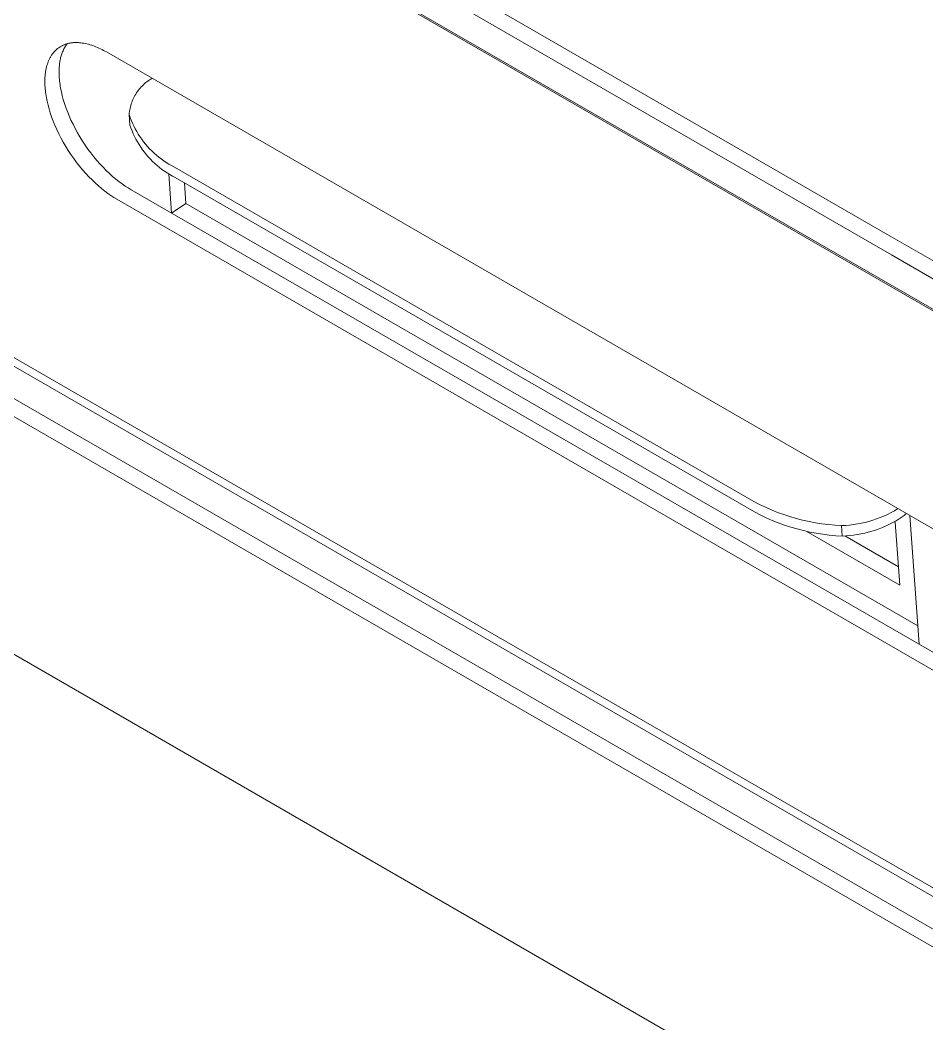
# Model space of a CAD drawing. Header units: inches. Extents: x -8 to 201, y -1 to 136.
# Drawn here: x 160.771 to 162.493, y 60.115 to 62.022 of the extents above; entities that cross this region are included whole.
import ezdxf

# ---------------------------------------------------------------- set-up
doc = ezdxf.new("R2010")
doc.units = ezdxf.units.IN
doc.layers.add('ZANO_R', color=7, linetype='Continuous', lineweight=0)

msp = doc.modelspace()

# ---------------------------------------------------------------- linework, layer by layer
at = {"layer": 'ZANO_R'}
for p, q in [((182.21152, 48.43115), (141.44177, 71.96957)), ((162.42298, 61.61173), (159.47709, 63.31254)), ((159.47963, 63.27675), (162.42552, 61.57594)), ((162.74042, 61.3362), (160.62902, 62.55522)), ((162.74654, 61.32981), (160.63513, 62.54883)), ((162.5169, 60.28794), (159.57101, 61.98875)), ((160.86735, 61.97871), (160.86864, 61.97889)), ((160.86864, 61.97889), (160.86994, 61.97905)), ((160.86994, 61.97905), (160.87126, 61.97918)), ((160.87126, 61.97918), (160.87258, 61.97929)), ((160.87258, 61.97929), (160.87391, 61.97937)), ((160.87391, 61.97937), (160.87525, 61.97943)), ((160.87525, 61.97943), (160.8766, 61.97946)), ((160.8766, 61.97946), (160.87796, 61.97946)), ((160.87796, 61.97946), (160.87933, 61.97944)), ((160.87933, 61.97944), (160.88071, 61.97939)), ((160.88071, 61.97939), (160.88209, 61.97932)), ((160.88209, 61.97932), (160.88348, 61.97923)), ((160.88348, 61.97923), (160.88627, 61.97897)), ((160.88627, 61.97897), (160.88909, 61.97861)), ((160.83355, 61.95932), (160.83434, 61.9603)), ((160.83434, 61.9603), (160.83515, 61.96126)), ((160.83515, 61.96126), (160.83598, 61.96219)), ((160.83598, 61.96219), (160.83682, 61.9631)), ((160.83682, 61.9631), (160.83769, 61.96399)), ((160.83769, 61.96399), (160.83857, 61.96486)), ((160.83857, 61.96486), (160.83948, 61.9657)), ((160.83948, 61.9657), (160.8404, 61.96652)), ((160.8404, 61.96652), (160.84134, 61.96732)), ((160.84134, 61.96732), (160.84229, 61.96809)), ((160.84229, 61.96809), (160.84327, 61.96884)), ((160.84327, 61.96884), (160.84426, 61.96956)), ((160.84426, 61.96956), (160.84527, 61.97026)), ((160.84527, 61.97026), (160.8463, 61.97094)), ((160.8463, 61.97094), (160.84734, 61.97159)), ((160.84734, 61.97159), (160.8484, 61.97221)), ((160.8484, 61.97221), (160.84947, 61.97281)), ((160.84947, 61.97281), (160.85057, 61.97339)), ((160.85034, 61.95832), (160.85104, 61.96023)), ((160.85057, 61.97339), (160.85167, 61.97393)), ((160.85104, 61.96023), (160.85178, 61.96211)), ((160.85167, 61.97393), (160.8528, 61.97446)), ((160.85178, 61.96211), (160.85257, 61.96395)), ((160.85257, 61.96395), (160.8534, 61.96576)), ((160.8528, 61.97446), (160.85393, 61.97495)), ((160.8534, 61.96576), (160.85427, 61.96752)), ((160.85393, 61.97495), (160.85509, 61.97543)), ((160.85427, 61.96752), (160.85519, 61.96925)), ((160.85509, 61.97543), (160.85625, 61.97587)), ((160.85519, 61.96925), (160.85616, 61.97093)), ((160.85616, 61.97093), (160.85717, 61.97257)), ((160.85625, 61.97587), (160.85743, 61.97629)), ((160.85717, 61.97257), (160.85822, 61.97417)), ((160.85743, 61.97629), (160.85863, 61.97668)), ((160.85822, 61.97417), (160.85932, 61.97572)), ((160.85863, 61.97668), (160.85984, 61.97705)), ((160.85932, 61.97572), (160.86046, 61.97723)), ((160.85984, 61.97705), (160.86106, 61.97739)), ((160.86106, 61.97739), (160.86229, 61.97771)), ((160.86229, 61.97771), (160.86354, 61.978)), ((160.86354, 61.978), (160.86479, 61.97826)), ((160.86479, 61.97826), (160.86606, 61.9785)), ((160.86606, 61.9785), (160.86735, 61.97871)), ((160.88909, 61.97861), (160.89193, 61.97815)), ((160.89193, 61.97815), (160.89479, 61.9776)), ((160.89479, 61.9776), (160.89766, 61.97697)), ((160.89766, 61.97697), (160.90054, 61.97624)), ((160.90054, 61.97624), (160.90343, 61.97543)), ((160.90343, 61.97543), (160.90633, 61.97453)), ((160.90633, 61.97453), (160.90922, 61.97355)), ((160.90922, 61.97355), (160.91212, 61.97249)), ((160.91212, 61.97249), (160.91501, 61.97136)), ((160.91501, 61.97136), (160.9179, 61.97016)), ((160.9179, 61.97016), (160.92078, 61.96888)), ((160.92078, 61.96888), (160.92365, 61.96753)), ((160.92365, 61.96753), (160.92651, 61.96613)), ((160.92651, 61.96613), (160.92935, 61.96465)), ((160.92935, 61.96465), (160.93218, 61.96312)), ((160.93218, 61.96312), (160.93498, 61.96154)), ((160.93498, 61.96154), (162.50797, 61.05337)), ((159.57355, 61.95296), (162.51944, 60.25215)), ((160.8227, 61.93844), (160.82358, 61.94104)), ((160.82358, 61.94104), (160.82406, 61.94231)), ((160.82406, 61.94231), (160.82455, 61.94357)), ((160.82455, 61.94357), (160.82506, 61.94481)), ((160.82506, 61.94481), (160.8256, 61.94604)), ((160.8256, 61.94604), (160.82615, 61.94724)), ((160.82615, 61.94724), (160.82672, 61.94844)), ((160.82672, 61.94844), (160.82732, 61.94961)), ((160.82732, 61.94961), (160.82793, 61.95077)), ((160.82793, 61.95077), (160.82856, 61.9519)), ((160.82856, 61.9519), (160.82922, 61.95302)), ((160.82922, 61.95302), (160.82989, 61.95412)), ((160.82989, 61.95412), (160.83058, 61.9552)), ((160.83058, 61.9552), (160.83129, 61.95626)), ((160.83129, 61.95626), (160.83203, 61.95731)), ((160.83203, 61.95731), (160.83278, 61.95832)), ((160.83278, 61.95832), (160.83355, 61.95932)), ((160.84603, 61.93979), (160.84634, 61.94195)), ((160.84634, 61.94195), (160.84669, 61.94409)), ((160.84669, 61.94409), (160.84708, 61.9462)), ((160.84708, 61.9462), (160.84752, 61.94829)), ((160.84752, 61.94829), (160.84799, 61.95036)), ((160.84799, 61.95036), (160.84852, 61.95239)), ((160.84852, 61.95239), (160.84908, 61.9544)), ((160.84908, 61.9544), (160.84969, 61.95638)), ((160.84969, 61.95638), (160.85034, 61.95832)), ((160.81866, 61.9189), (160.81901, 61.92181)), ((160.81901, 61.92181), (160.81943, 61.9247)), ((160.81943, 61.9247), (160.81993, 61.92754)), ((160.81993, 61.92754), (160.8205, 61.93034)), ((160.8205, 61.93034), (160.82116, 61.93309)), ((160.82116, 61.93309), (160.82189, 61.93579)), ((160.82189, 61.93579), (160.8227, 61.93844)), ((160.84501, 61.92192), (160.84503, 61.92647)), ((160.84513, 61.91733), (160.84501, 61.92192)), ((160.84503, 61.92647), (160.84521, 61.93097)), ((160.84521, 61.93097), (160.84535, 61.9332)), ((160.84535, 61.9332), (160.84554, 61.93542)), ((160.84554, 61.93542), (160.84577, 61.93761)), ((160.84577, 61.93761), (160.84603, 61.93979)), ((160.81797, 61.90693), (160.81804, 61.90996)), ((160.81797, 61.90388), (160.81797, 61.90693)), ((160.81803, 61.90081), (160.81797, 61.90388)), ((160.81804, 61.90996), (160.81817, 61.91296)), ((160.81817, 61.91296), (160.81838, 61.91594)), ((160.81838, 61.91594), (160.81866, 61.9189)), ((160.84539, 61.91271), (160.84513, 61.91733)), ((160.84564, 61.90959), (160.84539, 61.91271)), ((160.84596, 61.9064), (160.84564, 61.90959)), ((160.84634, 61.90315), (160.84596, 61.9064)), ((160.84679, 61.89984), (160.84634, 61.90315)), ((161.00963, 61.90324), (161.0074, 61.90135)), ((161.01193, 61.90505), (161.00963, 61.90324)), ((161.01429, 61.90678), (161.01193, 61.90505)), ((161.0167, 61.90843), (161.01429, 61.90678)), ((161.01916, 61.91), (161.0167, 61.90843)), ((161.02168, 61.91148), (161.01916, 61.91)), ((160.81816, 61.89774), (160.81803, 61.90081)), ((160.81835, 61.89465), (160.81816, 61.89774)), ((160.8186, 61.89152), (160.81835, 61.89465)), ((160.81892, 61.88834), (160.8186, 61.89152)), ((160.8193, 61.88509), (160.81892, 61.88834)), ((160.81976, 61.88178), (160.8193, 61.88509)), ((160.84731, 61.89647), (160.84679, 61.89984)), ((160.84791, 61.89305), (160.84731, 61.89647)), ((160.84931, 61.88603), (160.84791, 61.89305)), ((160.85101, 61.8788), (160.84931, 61.88603)), ((160.99207, 61.88379), (160.9905, 61.88132)), ((160.99372, 61.8862), (160.99207, 61.88379)), ((160.99545, 61.88856), (160.99372, 61.8862)), ((160.99726, 61.89085), (160.99545, 61.88856)), ((160.99914, 61.89309), (160.99726, 61.89085)), ((161.0011, 61.89526), (160.99914, 61.89309)), ((161.00313, 61.89736), (161.0011, 61.89526)), ((161.00523, 61.89939), (161.00313, 61.89736)), ((161.0074, 61.90135), (161.00523, 61.89939)), ((160.82028, 61.87841), (160.81976, 61.88178)), ((160.82087, 61.87498), (160.82028, 61.87841)), ((160.82227, 61.86796), (160.82087, 61.87498)), ((160.82397, 61.86073), (160.82227, 61.86796)), ((160.85301, 61.87138), (160.85101, 61.8788)), ((160.85531, 61.8638), (160.85301, 61.87138)), ((160.98292, 61.86553), (160.98198, 61.86277)), ((160.98396, 61.86827), (160.98292, 61.86553)), ((160.98509, 61.87096), (160.98396, 61.86827)), ((160.98631, 61.87362), (160.98509, 61.87096)), ((160.98762, 61.87623), (160.98631, 61.87362)), ((160.98902, 61.8788), (160.98762, 61.87623)), ((160.9905, 61.88132), (160.98902, 61.8788)), ((160.82597, 61.85332), (160.82397, 61.86073)), ((160.82828, 61.84573), (160.82597, 61.85332)), ((160.83089, 61.838), (160.82828, 61.84573)), ((160.85793, 61.85607), (160.85531, 61.8638)), ((160.86086, 61.84821), (160.85793, 61.85607)), ((160.86409, 61.84027), (160.86086, 61.84821)), ((160.9783, 61.84565), (160.97803, 61.84274)), ((160.97867, 61.84855), (160.9783, 61.84565)), ((160.97914, 61.85143), (160.97867, 61.84855)), ((160.97971, 61.8543), (160.97914, 61.85143)), ((160.98037, 61.85715), (160.97971, 61.8543)), ((160.98112, 61.85997), (160.98037, 61.85715)), ((160.98198, 61.86277), (160.98112, 61.85997)), ((160.83382, 61.83015), (160.83089, 61.838)), ((160.83705, 61.8222), (160.83382, 61.83015)), ((160.86762, 61.83226), (160.86409, 61.84027)), ((160.87145, 61.82422), (160.86762, 61.83226)), ((160.97803, 61.84274), (160.97945, 61.82274)), ((160.97803, 61.84274), (160.97997, 61.83719)), ((160.97997, 61.83719), (160.98209, 61.83171)), ((160.98209, 61.83171), (160.9844, 61.82631)), ((160.9844, 61.82631), (160.98689, 61.82098)), ((160.84059, 61.81419), (160.83705, 61.8222)), ((160.84442, 61.80615), (160.84059, 61.81419)), ((160.87557, 61.81617), (160.87145, 61.82422)), ((160.87995, 61.80816), (160.87557, 61.81617)), ((160.8846, 61.80021), (160.87995, 61.80816)), ((160.97945, 61.82274), (160.98138, 61.8172)), ((160.98138, 61.8172), (160.98351, 61.81172)), ((160.98351, 61.81172), (160.98582, 61.80631)), ((160.98689, 61.82098), (160.98956, 61.81575)), ((160.98956, 61.81575), (160.99241, 61.81061)), ((160.99241, 61.81061), (160.99543, 61.80557)), ((160.84853, 61.79811), (160.84442, 61.80615)), ((160.85292, 61.79009), (160.84853, 61.79811)), ((160.85756, 61.78214), (160.85292, 61.79009)), ((160.88948, 61.79235), (160.8846, 61.80021)), ((160.89458, 61.78462), (160.88948, 61.79235)), ((160.98582, 61.80631), (160.98831, 61.80099)), ((160.98831, 61.80099), (160.99098, 61.79575)), ((160.99098, 61.79575), (160.99383, 61.79061)), ((160.99383, 61.79061), (160.99685, 61.78557)), ((160.99543, 61.80557), (160.99862, 61.80063)), ((160.99862, 61.80063), (161.00198, 61.79581)), ((161.00198, 61.79581), (161.00549, 61.7911)), ((161.00549, 61.7911), (161.00917, 61.78651)), ((160.86244, 61.77428), (160.85756, 61.78214)), ((160.86755, 61.76655), (160.86244, 61.77428)), ((160.89989, 61.77704), (160.89458, 61.78462)), ((160.90537, 61.76966), (160.89989, 61.77704)), ((160.91101, 61.76249), (160.90537, 61.76966)), ((160.99685, 61.78557), (161.00004, 61.78064)), ((161.00004, 61.78064), (161.00339, 61.77581)), ((161.00339, 61.77581), (161.00691, 61.7711)), ((161.00691, 61.7711), (161.01059, 61.76652)), ((161.00917, 61.78651), (161.013, 61.78206)), ((161.013, 61.78206), (161.01698, 61.77773)), ((161.01698, 61.77773), (161.02111, 61.77354)), ((161.02111, 61.77354), (161.02537, 61.7695)), ((161.02537, 61.7695), (161.02977, 61.7656)), ((160.87285, 61.75898), (160.86755, 61.76655)), ((160.87833, 61.75159), (160.87285, 61.75898)), ((160.88397, 61.74442), (160.87833, 61.75159)), ((160.91677, 61.75555), (160.91101, 61.76249)), ((160.92264, 61.74888), (160.91677, 61.75555)), ((161.01059, 61.76652), (161.01442, 61.76206)), ((161.01442, 61.76206), (161.0184, 61.75774)), ((161.0184, 61.75774), (161.02252, 61.75355)), ((161.02252, 61.75355), (161.02679, 61.74951)), ((161.02977, 61.7656), (161.0343, 61.76186)), ((161.0343, 61.76186), (161.03895, 61.75827)), ((161.03895, 61.75827), (161.04373, 61.75484)), ((161.04373, 61.75484), (161.04861, 61.75158)), ((161.04861, 61.75158), (161.05361, 61.74848)), ((160.88973, 61.73749), (160.88397, 61.74442)), ((160.89561, 61.73082), (160.88973, 61.73749)), ((160.92859, 61.7425), (160.92264, 61.74888)), ((160.9346, 61.73641), (160.92859, 61.7425)), ((160.94063, 61.73064), (160.9346, 61.73641)), ((161.02679, 61.74951), (161.03119, 61.74561)), ((161.03119, 61.74561), (161.03572, 61.74187)), ((161.03572, 61.74187), (161.04037, 61.73828)), ((161.04037, 61.73828), (161.04515, 61.73485)), ((161.04515, 61.73485), (161.05003, 61.73159)), ((161.05003, 61.73159), (161.05503, 61.72849)), ((161.05361, 61.74848), (161.05871, 61.74556)), ((161.05871, 61.74556), (161.0639, 61.74281)), ((161.0639, 61.74281), (162.16417, 61.10757)), ((160.90155, 61.72443), (160.89561, 61.73082)), ((160.90756, 61.71834), (160.90155, 61.72443)), ((160.91359, 61.71257), (160.90756, 61.71834)), ((160.91964, 61.70713), (160.91359, 61.71257)), ((160.94667, 61.7252), (160.94063, 61.73064)), ((160.9527, 61.72009), (160.94667, 61.7252)), ((160.95869, 61.71532), (160.9527, 61.72009)), ((160.96461, 61.7109), (160.95869, 61.71532)), ((161.05872, 61.65532), (161.05341, 61.73012)), ((161.05503, 61.72849), (161.06013, 61.72557)), ((161.06013, 61.72557), (161.06532, 61.72282)), ((161.06532, 61.72282), (162.16559, 61.08757)), ((161.08576, 61.67339), (161.08297, 61.71262)), ((160.92566, 61.70202), (160.91964, 61.70713)), ((160.93165, 61.69725), (160.92566, 61.70202)), ((160.93758, 61.69283), (160.93165, 61.69725)), ((160.94343, 61.68875), (160.93758, 61.69283)), ((160.97047, 61.70682), (160.96461, 61.7109)), ((160.97623, 61.70308), (160.97047, 61.70682)), ((160.98188, 61.69969), (160.97623, 61.70308)), ((162.55487, 60.79152), (160.98188, 61.69969)), ((160.94919, 61.68502), (160.94343, 61.68875)), ((160.95484, 61.68162), (160.94919, 61.68502)), ((162.52783, 60.77346), (160.95484, 61.68162)), ((161.08576, 61.67339), (161.05872, 61.65532)), ((162.47553, 60.871), (161.08576, 61.67339)), ((162.51155, 61.5606), (162.42298, 61.61173)), ((162.42552, 61.57594), (162.51409, 61.5248)), ((160.71158, 61.39157), (162.82298, 60.17255)), ((160.71628, 61.40518), (162.82768, 60.18616)), ((162.16417, 61.10757), (162.17522, 61.10181)), ((162.17522, 61.10181), (162.18645, 61.09641)), ((162.16559, 61.08757), (162.17664, 61.08181)), ((162.18645, 61.09641), (162.19785, 61.09138)), ((162.19785, 61.09138), (162.20941, 61.08673)), ((162.20941, 61.08673), (162.22111, 61.08245)), ((162.22111, 61.08245), (162.23294, 61.07856)), ((162.41137, 61.07974), (162.41823, 61.08288)), ((162.41823, 61.08288), (162.42497, 61.08626)), ((162.42497, 61.08626), (162.43159, 61.08988)), ((162.43159, 61.08988), (162.43808, 61.09372)), ((162.45264, 61.08311), (162.45109, 61.08181)), ((162.45414, 61.08445), (162.45264, 61.08311)), ((162.17664, 61.08181), (162.18787, 61.07641)), ((162.18787, 61.07641), (162.19927, 61.07139)), ((162.19927, 61.07139), (162.21082, 61.06673)), ((162.21082, 61.06673), (162.22253, 61.06246)), ((162.23294, 61.07856), (162.2449, 61.07506)), ((162.2449, 61.07506), (162.25697, 61.07195)), ((162.25697, 61.07195), (162.26912, 61.06923)), ((162.26912, 61.06923), (162.28137, 61.06691)), ((162.28137, 61.06691), (162.29368, 61.06499)), ((162.29368, 61.06499), (162.30604, 61.06348)), ((162.30604, 61.06348), (162.31845, 61.06237)), ((162.34595, 61.06263), (162.35344, 61.06351)), ((162.35344, 61.06351), (162.3609, 61.06464)), ((162.3609, 61.06464), (162.36831, 61.06604)), ((162.36831, 61.06604), (162.37567, 61.06769)), ((162.37567, 61.06769), (162.38297, 61.0696)), ((162.38297, 61.0696), (162.3902, 61.07176)), ((162.3902, 61.07176), (162.39735, 61.07417)), ((162.39735, 61.07417), (162.40441, 61.07683)), ((162.40441, 61.07683), (162.41137, 61.07974)), ((162.41537, 61.0609), (162.42183, 61.06397)), ((162.42183, 61.06397), (162.42819, 61.06725)), ((162.42819, 61.06725), (162.43443, 61.07073)), ((162.43166, 61.06891), (162.43281, 61.06824)), ((162.43281, 61.06824), (162.44132, 60.94828)), ((162.43443, 61.07073), (162.44056, 61.07443)), ((162.44623, 61.07822), (162.44056, 61.07443)), ((162.44788, 61.07937), (162.44623, 61.07822)), ((162.44951, 61.08057), (162.44788, 61.07937)), ((162.45109, 61.08181), (162.44951, 61.08057)), ((162.46066, 61.08069), (162.47802, 60.83589)), ((162.22253, 61.06246), (162.23436, 61.05857)), ((162.23436, 61.05857), (162.24632, 61.05506)), ((162.24632, 61.05506), (162.25838, 61.05195)), ((162.25838, 61.05195), (162.27054, 61.04924)), ((162.44132, 60.94828), (162.2634, 61.051)), ((162.27054, 61.04924), (162.28278, 61.04692)), ((162.28278, 61.04692), (162.2951, 61.045)), ((162.2951, 61.045), (162.30746, 61.04349)), ((162.31845, 61.06237), (162.33089, 61.06166)), ((162.33089, 61.06166), (162.33843, 61.06202)), ((162.33089, 61.06166), (162.33231, 61.04167)), ((162.33843, 61.06202), (162.34595, 61.06263)), ((162.35369, 61.04335), (162.36077, 61.04438)), ((162.36077, 61.04438), (162.36781, 61.04565)), ((162.36781, 61.04565), (162.3748, 61.04714)), ((162.3748, 61.04714), (162.38174, 61.04887)), ((162.38174, 61.04887), (162.38862, 61.05083)), ((162.38862, 61.05083), (162.39543, 61.05301)), ((162.39543, 61.05301), (162.40216, 61.05542)), ((162.40216, 61.05542), (162.40881, 61.05805)), ((162.40881, 61.05805), (162.41537, 61.0609)), ((162.30746, 61.04349), (162.31987, 61.04237)), ((162.31987, 61.04237), (162.33231, 61.04167)), ((162.33231, 61.04167), (162.33945, 61.04199)), ((162.43883, 60.98339), (162.33741, 61.04195)), ((162.33945, 61.04199), (162.34658, 61.04255)), ((162.34658, 61.04255), (162.35369, 61.04335))]:
    msp.add_line(p, q, dxfattribs=at)

doc.saveas('drawing.dxf')
